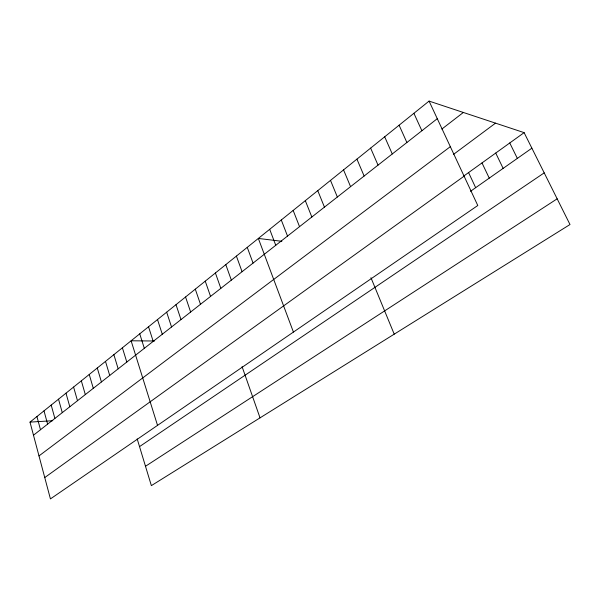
<?xml version="1.0" encoding="UTF-8"?>
<svg xmlns="http://www.w3.org/2000/svg" width="600" height="600" viewBox="0 0 600 600"><rect width="100%" height="100%" fill="white"/><g stroke="black" fill="none" stroke-linecap="round" stroke-linejoin="round"><path stroke-width="0.9" d="M429.075 101.093L477.78 205.507L50.43 498.908L30 422.123L429.075 101.093L524.123 132.637L570 224.528L151.365 485.632L137.183 438.885M33.48 435.217L437.28 118.68M441.877 129.045L463.35 112.47M38.992 455.91L450.33 146.663M453.368 154.493L495.533 123.15M463.47 176.25L524.123 132.637M44.752 477.562L464.1 176.175M470.49 191.31L531.885 148.185M139.53 446.61L544.207 172.868M145.493 466.275L557.16 198.817M30 422.123L52.755 420.705M154.53 341.002L131.115 340.785L157.53 425.377M281.843 241.29L258.345 238.44L293.423 332.077M509.76 142.965L517.342 158.4M495.728 153.06L503.138 168.375M482.002 162.93L489.248 178.14M468.577 172.575L475.658 187.68M413.895 113.302L421.882 130.748M399.105 125.205L406.882 142.507M384.69 136.8L392.272 153.96M370.635 148.11L378.022 165.135M356.925 159.135L364.125 176.025M343.553 169.89L350.572 186.645M370.95 277.71L394.222 334.163M330.502 180.39L337.35 197.01M317.76 190.642L324.442 207.135M305.317 200.655L311.843 217.013M293.16 210.428L299.535 226.657M281.288 219.983L287.513 236.085M269.685 229.312L275.76 245.295M247.252 247.365L253.058 263.093M236.4 256.087L242.077 271.695M225.795 264.623L231.337 280.118M215.407 272.978L220.837 288.353M242.07 366.63L260.032 417.855M205.245 281.153L210.555 296.407M195.292 289.155L200.49 304.298M185.558 296.993L190.635 312.022M176.01 304.665L180.99 319.582M166.665 312.188L171.54 326.993M157.507 319.553L162.285 334.252M148.538 326.775L153.21 341.362M139.74 333.847L144.315 348.33M122.4 347.798L126.802 362.062M113.865 354.66L118.17 368.827M105.495 361.395L109.718 375.457M97.282 368.002L101.422 381.96M89.235 374.475L93.293 388.335M81.338 380.827L85.312 394.582M73.59 387.06L77.49 400.717M65.985 393.18L69.81 406.74M58.523 399.18L62.273 412.643M51.195 405.075L54.877 418.44M44.002 410.865L47.617 424.132M36.938 416.543L40.485 429.728"/></g></svg>
